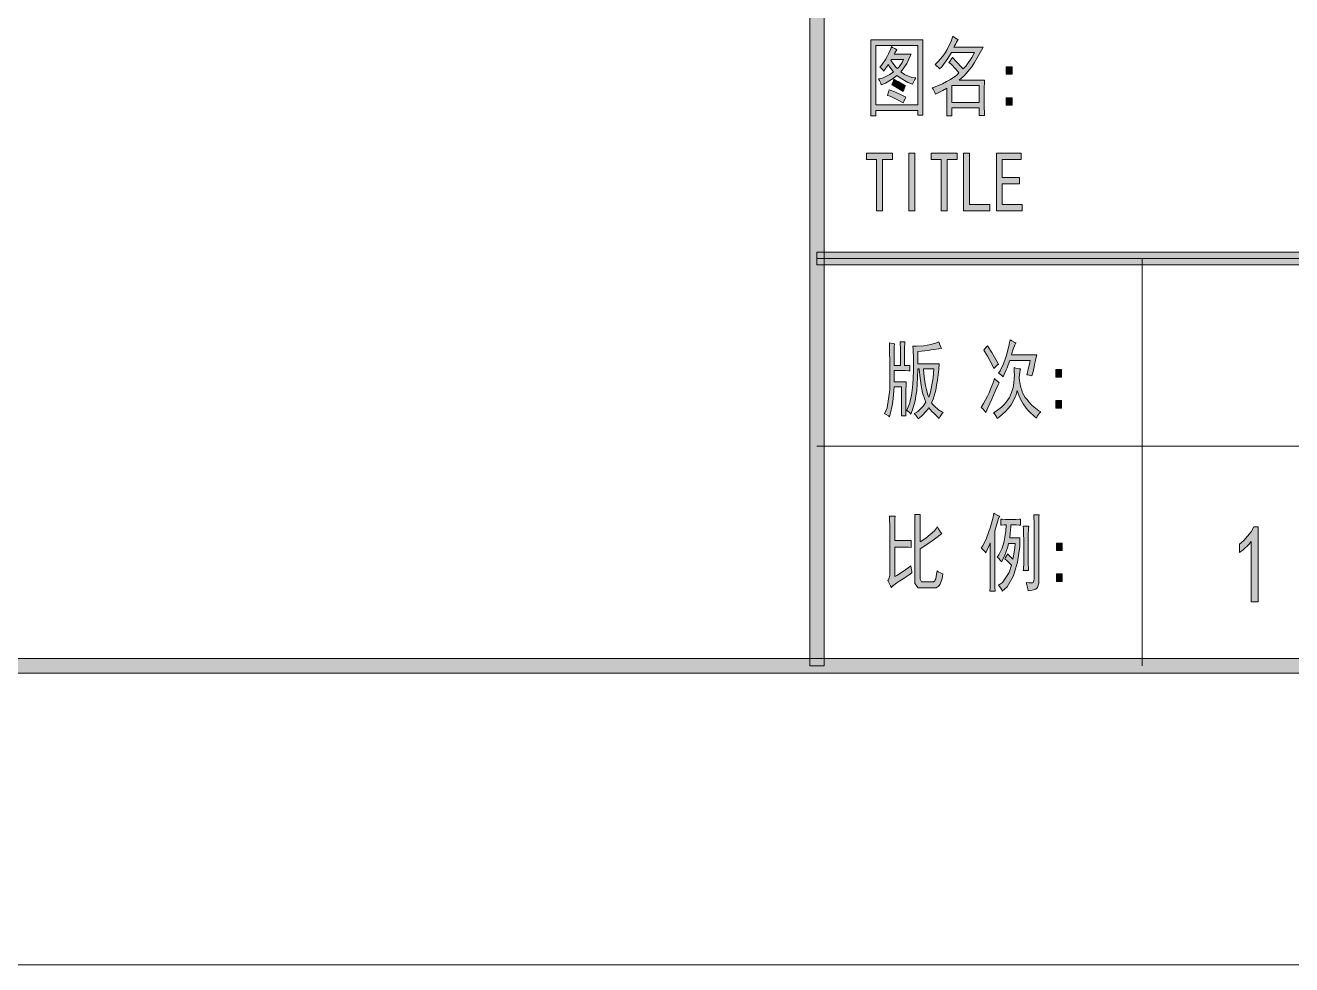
# Model space of a CAD drawing. Header units: millimetres. Extents: x 388 to 64525, y 87 to 607.
# Drawn here: x 64438.02 to 64480.4, y 310.18 to 341.62 of the extents above; entities that cross this region are included whole.
import ezdxf

# ---------------------------------------------------------------- set-up
doc = ezdxf.new("R2010")
doc.units = ezdxf.units.MM

msp = doc.modelspace()

# ---------------------------------------------------------------- hatches: boundary and pattern name
h = msp.add_hatch(color=0)
h.dxf.hatch_style = 2
h.paths.add_polyline_path([(64464.748, 320.182), (64464.268, 320.182), (64464.268, 597.224), (64464.748, 597.224)])
h = msp.add_hatch(color=0)
h.paths.add_polyline_path([(64468.058, 341.128), (64468.055, 340.985), (64468.051, 340.677), (64468.051, 340.508), (64468.051, 339.301), (64468.051, 339.129), (64468.055, 338.785), (64468.058, 338.613), (64467.89, 338.613), (64467.89, 338.76), (64466.478, 338.76), (64466.478, 338.591), (64466.31, 338.591), (64466.313, 338.767), (64466.317, 339.129), (64466.317, 339.312), (64466.317, 340.508), (64466.317, 340.67), (64466.313, 340.981), (64466.31, 341.128)])
h.paths.add_polyline_path([(64467.89, 338.953), (64467.89, 340.945), (64466.478, 340.945), (64466.478, 338.953)])
h = msp.add_hatch(color=0)
h.paths.add_polyline_path([(64469.241, 341.139), (64469.219, 341.11), (64469.183, 341.053), (64469.169, 341.024), (64469.155, 340.996), (64469.119, 340.931), (64469.097, 340.888), (64470.068, 340.888), (64470.018, 340.788), (64469.875, 340.533), (64469.785, 340.376), (64469.696, 340.222), (64469.434, 339.928), (64469.266, 339.785), (64470.119, 339.785), (64470.115, 339.702), (64470.111, 339.527), (64470.111, 339.437), (64470.111, 338.975), (64470.111, 338.878), (64470.115, 338.692), (64470.119, 338.602), (64469.943, 338.602), (64469.943, 338.849), (64469.022, 338.849), (64469.022, 338.591), (64468.854, 338.591), (64468.857, 338.67), (64468.861, 338.849), (64468.861, 338.953), (64468.861, 339.516), (64468.721, 339.437), (64468.528, 339.337), (64468.474, 339.312), (64468.456, 339.369), (64468.399, 339.476), (64468.363, 339.527), (64468.47, 339.555), (64468.714, 339.656), (64468.847, 339.731), (64468.983, 339.803), (64469.187, 339.949), (64469.259, 340.021), (64469.166, 340.136), (64469.001, 340.311), (64468.929, 340.372), (64468.958, 340.404), (64469.019, 340.49), (64469.047, 340.541), (64469.183, 340.394), (64469.359, 340.204), (64469.402, 340.157), (64469.506, 340.265), (64469.696, 340.541), (64469.782, 340.709), (64469.011, 340.709), (64468.886, 340.508), (64468.689, 340.232), (64468.617, 340.157), (64468.592, 340.193), (64468.513, 340.265), (64468.463, 340.304), (64468.56, 340.39), (64468.728, 340.584), (64468.796, 340.691), (64468.868, 340.802), (64468.997, 341.082), (64469.054, 341.25), (64469.112, 341.211), (64469.201, 341.153)])
h.paths.add_polyline_path([(64469.943, 339.032), (64469.943, 339.605), (64469.022, 339.605), (64469.022, 339.032)])
h = msp.add_hatch(color=0)
h.paths.add_polyline_path([(64467.188, 340.799), (64467.163, 340.766), (64467.116, 340.691), (64467.095, 340.652), (64467.661, 340.652), (64467.643, 340.602), (64467.589, 340.48), (64467.553, 340.404), (64467.514, 340.333), (64467.396, 340.157), (64467.313, 340.057), (64467.442, 339.971), (64467.689, 339.871), (64467.815, 339.853), (64467.782, 339.803), (64467.732, 339.695), (64467.711, 339.641), (64467.557, 339.702), (64467.295, 339.853), (64467.188, 339.942), (64467.066, 339.838), (64466.804, 339.681), (64466.665, 339.627), (64466.65, 339.681), (64466.604, 339.774), (64466.571, 339.82), (64466.708, 339.849), (64466.955, 339.967), (64467.069, 340.057), (64467.012, 340.129), (64466.926, 340.254), (64466.901, 340.304), (64466.862, 340.247), (64466.783, 340.136), (64466.74, 340.078), (64466.711, 340.125), (64466.647, 340.193), (64466.614, 340.215), (64466.686, 340.293), (64466.808, 340.469), (64466.858, 340.569), (64466.908, 340.666), (64466.98, 340.834), (64467.001, 340.902), (64467.044, 340.874), (64467.138, 340.824)])
h.paths.add_polyline_path([(64466.987, 340.44), (64467.048, 340.344), (64467.159, 340.207), (64467.206, 340.168), (64467.259, 340.225), (64467.36, 340.376), (64467.406, 340.473), (64467.001, 340.473)])
h = msp.add_hatch(color=0)
h.dxf.hatch_style = 2
h.paths.add_polyline_path([(64471.039, 339.978), (64470.846, 339.978), (64470.846, 340.225), (64471.039, 340.225)])
h = msp.add_hatch(color=0)
h.dxf.hatch_style = 2
h.paths.add_polyline_path([(64466.926, 339.459), (64467.112, 339.387), (64467.392, 339.261), (64467.485, 339.211), (64467.464, 339.168), (64467.421, 339.072), (64467.399, 339.021), (64467.227, 339.115), (64466.958, 339.24), (64466.869, 339.269), (64466.883, 339.312), (64466.912, 339.408)])
h = msp.add_hatch(color=0)
h.dxf.hatch_style = 2
h.paths.add_polyline_path([(64467.087, 339.81), (64467.231, 339.731), (64467.424, 339.627), (64467.474, 339.605), (64467.453, 339.562), (64467.417, 339.459), (64467.399, 339.405), (64467.256, 339.494), (64467.062, 339.605), (64467.012, 339.627), (64467.03, 339.666), (64467.069, 339.76)])
h = msp.add_hatch(color=0)
h.dxf.hatch_style = 2
h.paths.add_polyline_path([(64471.039, 338.943), (64470.846, 338.943), (64470.846, 339.19), (64471.039, 339.19)])
h = msp.add_hatch(color=0)
h.dxf.hatch_style = 2
h.paths.add_polyline_path([(64467.041, 337.122), (64466.7, 337.122), (64466.7, 335.41), (64466.507, 335.41), (64466.507, 337.122), (64466.17, 337.122), (64466.17, 337.334), (64467.041, 337.334)])
h = msp.add_hatch(color=0)
h.dxf.hatch_style = 2
h.paths.add_polyline_path([(64467.782, 335.41), (64467.589, 335.41), (64467.589, 337.334), (64467.782, 337.334)])
h = msp.add_hatch(color=0)
h.dxf.hatch_style = 2
h.paths.add_polyline_path([(64469.201, 337.122), (64468.865, 337.122), (64468.865, 335.41), (64468.671, 335.41), (64468.671, 337.122), (64468.331, 337.122), (64468.331, 337.334), (64469.201, 337.334)])
h = msp.add_hatch(color=0)
h.dxf.hatch_style = 2
h.paths.add_polyline_path([(64470.301, 335.41), (64469.42, 335.41), (64469.42, 337.334), (64469.617, 337.334), (64469.617, 335.625), (64470.301, 335.625)])
h = msp.add_hatch(color=0)
h.dxf.hatch_style = 2
h.paths.add_polyline_path([(64471.38, 335.41), (64470.52, 335.41), (64470.52, 337.334), (64471.34, 337.334), (64471.34, 337.122), (64470.713, 337.122), (64470.713, 336.524), (64471.287, 336.524), (64471.287, 336.309), (64470.713, 336.309), (64470.713, 335.625), (64471.38, 335.625)])
h = msp.add_hatch(color=0)
h.dxf.hatch_style = 2
h.paths.add_polyline_path([(64464.508, 333.6), (64464.508, 334.03), (64514.558, 334.03), (64514.558, 333.6)])
h = msp.add_hatch(color=0)
h.dxf.hatch_style = 2
h.paths.add_polyline_path([(64467.105, 330.96), (64467.098, 330.87), (64467.091, 330.702), (64467.091, 330.623), (64467.091, 330.229), (64467.302, 330.229), (64467.302, 330.759), (64467.302, 330.82), (64467.299, 330.956), (64467.292, 331.028), (64467.453, 331.028), (64467.449, 330.967), (64467.446, 330.831), (64467.446, 330.759), (64467.446, 330.229), (64467.496, 330.229), (64467.585, 330.236), (64467.621, 330.24), (64467.621, 330.05), (64467.575, 330.053), (64467.478, 330.06), (64467.428, 330.06), (64467.091, 330.06), (64467.091, 329.688), (64467.496, 329.688), (64467.492, 329.609), (64467.489, 329.39), (64467.489, 329.247), (64467.489, 328.552), (64467.335, 328.552), (64467.338, 328.749), (64467.342, 329.233), (64467.342, 329.519), (64467.091, 329.519), (64467.087, 329.39), (64467.066, 329.14), (64467.048, 329.018), (64467.03, 328.896), (64466.976, 328.645), (64466.937, 328.516), (64466.908, 328.545), (64466.829, 328.595), (64466.776, 328.617), (64466.862, 328.814), (64466.948, 329.419), (64466.948, 329.824), (64466.948, 330.236), (64466.94, 330.82), (64466.937, 330.996), (64466.98, 330.985), (64467.066, 330.967)])
h = msp.add_hatch(color=0)
h.paths.add_polyline_path([(64468.585, 331.028), (64468.607, 330.956), (64468.653, 330.842), (64468.678, 330.802), (64468.592, 330.791), (64468.42, 330.766), (64468.327, 330.752), (64468.238, 330.738), (64468.015, 330.713), (64467.883, 330.702), (64467.883, 330.286), (64468.603, 330.286), (64468.585, 330.1), (64468.542, 329.745), (64468.513, 329.577), (64468.485, 329.408), (64468.402, 329.107), (64468.349, 328.978), (64468.388, 328.928), (64468.478, 328.835), (64468.531, 328.792), (64468.581, 328.749), (64468.685, 328.685), (64468.739, 328.663), (64468.703, 328.631), (64468.635, 328.527), (64468.603, 328.459), (64468.556, 328.498), (64468.463, 328.588), (64468.417, 328.634), (64468.37, 328.685), (64468.291, 328.774), (64468.255, 328.821), (64468.187, 328.724), (64468.012, 328.538), (64467.901, 328.448), (64467.872, 328.495), (64467.804, 328.584), (64467.765, 328.631), (64467.876, 328.685), (64468.069, 328.871), (64468.155, 329), (64468.116, 329.097), (64468.048, 329.315), (64468.019, 329.441), (64467.994, 329.559), (64467.951, 329.896), (64467.937, 330.118), (64467.883, 330.118), (64467.879, 329.828), (64467.851, 329.38), (64467.825, 329.215), (64467.8, 329.05), (64467.714, 328.749), (64467.657, 328.606), (64467.614, 328.652), (64467.539, 328.71), (64467.503, 328.72), (64467.546, 328.788), (64467.618, 328.978), (64467.646, 329.104), (64467.679, 329.226), (64467.714, 329.491), (64467.725, 329.63), (64467.732, 329.777), (64467.739, 330.103), (64467.739, 330.286), (64467.739, 330.472), (64467.732, 330.77), (64467.725, 330.881), (64467.843, 330.877), (64468.08, 330.892), (64468.202, 330.917), (64468.32, 330.938), (64468.513, 330.996)])
h.paths.add_polyline_path([(64468.08, 330.118), (64468.091, 329.964), (64468.126, 329.688), (64468.144, 329.566), (64468.173, 329.433), (64468.227, 329.236), (64468.255, 329.168), (64468.316, 329.344), (64468.399, 329.817), (64468.424, 330.118)])
h = msp.add_hatch(color=0)
h.dxf.hatch_style = 2
h.paths.add_polyline_path([(64471.172, 330.996), (64471.158, 330.978), (64471.118, 330.888), (64471.093, 330.813), (64471.068, 330.741), (64471.032, 330.63), (64471.018, 330.591), (64471.871, 330.591), (64471.849, 330.512), (64471.813, 330.351), (64471.795, 330.268), (64471.777, 330.186), (64471.731, 329.992), (64471.702, 329.881), (64471.656, 329.896), (64471.573, 329.921), (64471.534, 329.924), (64471.577, 330.093), (64471.631, 330.329), (64471.645, 330.397), (64470.968, 330.397), (64470.946, 330.34), (64470.9, 330.218), (64470.871, 330.15), (64470.842, 330.082), (64470.778, 329.935), (64470.738, 329.856), (64470.713, 329.892), (64470.638, 329.946), (64470.588, 329.971), (64470.642, 330.05), (64470.753, 330.29), (64470.807, 330.447), (64470.86, 330.609), (64470.946, 330.931), (64470.975, 331.096), (64471.032, 331.057), (64471.129, 331.006)])
h = msp.add_hatch(color=0)
h.dxf.hatch_style = 2
h.paths.add_polyline_path([(64470.222, 330.892), (64470.362, 330.662), (64470.541, 330.354), (64470.581, 330.275), (64470.545, 330.247), (64470.47, 330.172), (64470.427, 330.129), (64470.384, 330.236), (64470.215, 330.544), (64470.09, 330.748), (64470.122, 330.781), (64470.19, 330.852)])
h = msp.add_hatch(color=0)
h.dxf.hatch_style = 2
h.paths.add_polyline_path([(64471.322, 330.118), (64471.297, 330.01), (64471.279, 329.82), (64471.29, 329.738), (64471.297, 329.656), (64471.337, 329.491), (64471.365, 329.408), (64471.394, 329.322), (64471.484, 329.165), (64471.541, 329.089), (64471.602, 329.018), (64471.717, 328.896), (64471.77, 328.849), (64471.824, 328.803), (64471.939, 328.72), (64472, 328.685), (64471.953, 328.642), (64471.885, 328.534), (64471.863, 328.473), (64471.777, 328.538), (64471.634, 328.674), (64471.573, 328.742), (64471.509, 328.81), (64471.408, 328.953), (64471.365, 329.029), (64471.322, 329.104), (64471.247, 329.29), (64471.211, 329.394), (64471.161, 329.215), (64471.014, 328.921), (64470.918, 328.81), (64470.821, 328.695), (64470.635, 328.523), (64470.545, 328.459), (64470.516, 328.516), (64470.452, 328.613), (64470.42, 328.652), (64470.513, 328.703), (64470.681, 328.835), (64470.76, 328.917), (64470.839, 329), (64470.953, 329.165), (64470.989, 329.251), (64471.025, 329.333), (64471.072, 329.498), (64471.086, 329.577), (64471.1, 329.656), (64471.115, 329.785), (64471.115, 329.835), (64471.118, 329.885), (64471.115, 330.05), (64471.111, 330.161), (64471.161, 330.143), (64471.269, 330.121)])
h = msp.add_hatch(color=0)
h.dxf.hatch_style = 2
h.paths.add_polyline_path([(64470.606, 329.656), (64470.57, 329.58), (64470.477, 329.376), (64470.42, 329.244), (64470.359, 329.111), (64470.233, 328.821), (64470.165, 328.663), (64470.126, 328.703), (64470.047, 328.788), (64470.004, 328.831), (64470.086, 328.957), (64470.219, 329.201), (64470.269, 329.322), (64470.323, 329.444), (64470.416, 329.684), (64470.452, 329.802), (64470.48, 329.767), (64470.559, 329.695)])
h = msp.add_hatch(color=0)
h.dxf.hatch_style = 2
h.paths.add_polyline_path([(64472.698, 329.845), (64472.505, 329.845), (64472.505, 330.093), (64472.698, 330.093)])
h = msp.add_hatch(color=0)
h.dxf.hatch_style = 2
h.paths.add_polyline_path([(64472.698, 328.81), (64472.505, 328.81), (64472.505, 329.057), (64472.698, 329.057)])
h = msp.add_hatch(color=0)
h.dxf.hatch_style = 2
h.paths.add_polyline_path([(64467.123, 325.195), (64467.12, 325.102), (64467.116, 324.883), (64467.116, 324.754), (64467.116, 324.371), (64467.317, 324.371), (64467.399, 324.371), (64467.571, 324.378), (64467.664, 324.381), (64467.664, 324.145), (64467.571, 324.152), (64467.399, 324.156), (64467.317, 324.156), (64467.116, 324.156), (64467.116, 323.167), (64467.184, 323.206), (64467.302, 323.281), (64467.356, 323.317), (64467.41, 323.353), (64467.56, 323.457), (64467.657, 323.525), (64467.664, 323.453), (64467.682, 323.335), (64467.689, 323.289), (64467.593, 323.228), (64467.392, 323.099), (64467.288, 323.031), (64467.184, 322.963), (64467.044, 322.852), (64467.005, 322.805), (64466.976, 322.855), (64466.915, 322.973), (64466.887, 323.041), (64466.908, 323.063), (64466.937, 323.156), (64466.948, 323.221), (64466.948, 324.733), (64466.948, 324.865), (64466.94, 325.098), (64466.937, 325.195)])
h = msp.add_hatch(color=0)
h.dxf.hatch_style = 2
h.paths.add_polyline_path([(64467.969, 325.249), (64467.965, 325.13), (64467.962, 324.905), (64467.962, 324.801), (64467.962, 324.328), (64468.159, 324.45), (64468.449, 324.704), (64468.542, 324.833), (64468.578, 324.772), (64468.65, 324.657), (64468.685, 324.607), (64468.635, 324.568), (64468.492, 324.457), (64468.395, 324.389), (64468.302, 324.317), (64468.083, 324.174), (64467.962, 324.102), (64467.962, 323.156), (64467.962, 323.077), (64468.012, 322.998), (64468.062, 322.998), (64468.381, 322.998), (64468.413, 322.998), (64468.456, 323.031), (64468.47, 323.063), (64468.485, 323.099), (64468.517, 323.246), (64468.535, 323.357), (64468.567, 323.328), (64468.664, 323.278), (64468.728, 323.256), (64468.7, 323.102), (64468.635, 322.912), (64468.603, 322.873), (64468.567, 322.834), (64468.496, 322.794), (64468.46, 322.794), (64468.012, 322.794), (64467.901, 322.794), (64467.79, 322.934), (64467.79, 323.077), (64467.79, 324.754), (64467.79, 324.879), (64467.786, 325.127), (64467.782, 325.249)])
h = msp.add_hatch(color=0)
h.dxf.hatch_style = 2
h.paths.add_polyline_path([(64470.631, 325.195), (64470.599, 325.148), (64470.516, 324.894), (64470.463, 324.686), (64470.463, 323.167), (64470.463, 323.052), (64470.466, 322.812), (64470.47, 322.683), (64470.301, 322.683), (64470.305, 322.801), (64470.308, 323.031), (64470.308, 323.142), (64470.308, 324.303), (64470.283, 324.235), (64470.208, 324.066), (64470.158, 323.966), (64470.14, 323.995), (64470.065, 324.077), (64470.004, 324.134), (64470.061, 324.202), (64470.183, 324.457), (64470.255, 324.647), (64470.323, 324.836), (64470.409, 325.159), (64470.427, 325.295), (64470.463, 325.266), (64470.563, 325.216)])
h = msp.add_hatch(color=0)
h.dxf.hatch_style = 2
h.paths.add_polyline_path([(64471.104, 325.08), (64471.165, 325.08), (64471.276, 325.087), (64471.322, 325.091), (64471.322, 324.89), (64471.276, 324.894), (64471.176, 324.901), (64471.118, 324.901), (64471, 324.901), (64470.996, 324.833), (64470.975, 324.614), (64470.961, 324.46), (64471.305, 324.46), (64471.297, 324.17), (64471.222, 323.651), (64471.158, 323.425), (64471.093, 323.199), (64470.871, 322.826), (64470.713, 322.683), (64470.699, 322.726), (64470.631, 322.826), (64470.581, 322.884), (64470.724, 322.973), (64470.943, 323.307), (64471.018, 323.55), (64470.982, 323.593), (64470.871, 323.701), (64470.799, 323.762), (64470.824, 323.808), (64470.871, 323.894), (64470.892, 323.934), (64470.953, 323.866), (64471.043, 323.776), (64471.068, 323.751), (64471.093, 323.858), (64471.133, 324.123), (64471.143, 324.281), (64470.925, 324.281), (64470.903, 324.163), (64470.785, 323.855), (64470.688, 323.661), (64470.656, 323.708), (64470.581, 323.787), (64470.538, 323.819), (64470.595, 323.898), (64470.699, 324.102), (64470.738, 324.231), (64470.781, 324.356), (64470.832, 324.693), (64470.842, 324.901), (64470.778, 324.901), (64470.688, 324.894), (64470.663, 324.89), (64470.663, 325.091), (64470.706, 325.087), (64470.817, 325.08), (64470.882, 325.08)])
h = msp.add_hatch(color=0)
h.dxf.hatch_style = 2
h.paths.add_polyline_path([(64471.946, 325.238), (64471.939, 325.17), (64471.932, 324.998), (64471.932, 324.89), (64471.932, 323.063), (64471.932, 322.945), (64471.896, 322.801), (64471.863, 322.773), (64471.828, 322.744), (64471.684, 322.705), (64471.577, 322.694), (64471.573, 322.755), (64471.537, 322.895), (64471.509, 322.973), (64471.598, 322.963), (64471.706, 322.959), (64471.727, 322.963), (64471.749, 322.97), (64471.774, 323.031), (64471.777, 323.088), (64471.777, 324.879), (64471.777, 324.983), (64471.77, 325.166), (64471.763, 325.238)])
h = msp.add_hatch(color=0)
h.dxf.hatch_style = 2
h.paths.add_polyline_path([(64471.602, 324.854), (64471.591, 324.776), (64471.584, 324.557), (64471.584, 324.417), (64471.584, 323.762), (64471.584, 323.629), (64471.588, 323.432), (64471.591, 323.367), (64471.416, 323.367), (64471.423, 323.432), (64471.434, 323.622), (64471.434, 323.751), (64471.434, 324.428), (64471.426, 324.557), (64471.419, 324.772), (64471.416, 324.854)])
h = msp.add_hatch(color=0)
h.dxf.hatch_style = 2
h.paths.add_polyline_path([(64479.04, 324.338), (64478.965, 324.245), (64478.771, 324.063), (64478.653, 323.973), (64478.653, 324.252), (64478.8, 324.378), (64479.04, 324.668), (64479.133, 324.836), (64479.273, 324.836), (64479.273, 322.325), (64479.04, 322.325)])
h = msp.add_hatch(color=0)
h.dxf.hatch_style = 2
h.paths.add_polyline_path([(64472.716, 324.045), (64472.523, 324.045), (64472.523, 324.292), (64472.716, 324.292)])
h = msp.add_hatch(color=0)
h.dxf.hatch_style = 2
h.paths.add_polyline_path([(64472.716, 323.009), (64472.523, 323.009), (64472.523, 323.256), (64472.716, 323.256)])
h = msp.add_hatch(color=0)
h.dxf.hatch_style = 2
h.paths.add_polyline_path([(64125.302, 319.942), (64125.782, 320.426), (64514.314, 320.426), (64514.798, 319.942)])

# ---------------------------------------------------------------- linework, layer by layer
at = {"color": 0, "lineweight": 0}
for points in [[(64103.998, 310.182), (64103.998, 607.224), (64524.558, 607.224), (64524.558, 310.182)], [(64464.748, 320.182), (64464.268, 320.182), (64464.268, 597.224), (64464.748, 597.224)], [(64468.058, 341.128), (64468.055, 340.985), (64468.051, 340.677), (64468.051, 340.508), (64468.051, 339.301), (64468.051, 339.129), (64468.055, 338.785), (64468.058, 338.613), (64467.89, 338.613), (64467.89, 338.76), (64466.478, 338.76), (64466.478, 338.591), (64466.31, 338.591), (64466.313, 338.767), (64466.317, 339.129), (64466.317, 339.312), (64466.317, 340.508), (64466.317, 340.67), (64466.313, 340.981), (64466.31, 341.128)], [(64469.241, 341.139), (64469.219, 341.11), (64469.183, 341.053), (64469.169, 341.024), (64469.155, 340.996), (64469.119, 340.931), (64469.097, 340.888), (64470.068, 340.888), (64470.018, 340.788), (64469.875, 340.533), (64469.785, 340.376), (64469.696, 340.222), (64469.434, 339.928), (64469.266, 339.785), (64470.119, 339.785), (64470.115, 339.702), (64470.111, 339.527), (64470.111, 339.437), (64470.111, 338.975), (64470.111, 338.878), (64470.115, 338.692), (64470.119, 338.602), (64469.943, 338.602), (64469.943, 338.849), (64469.022, 338.849), (64469.022, 338.591), (64468.854, 338.591), (64468.857, 338.67), (64468.861, 338.849), (64468.861, 338.953), (64468.861, 339.516), (64468.721, 339.437), (64468.528, 339.337), (64468.474, 339.312), (64468.456, 339.369), (64468.399, 339.476), (64468.363, 339.527), (64468.47, 339.555), (64468.714, 339.656), (64468.847, 339.731), (64468.983, 339.803), (64469.187, 339.949), (64469.259, 340.021), (64469.166, 340.136), (64469.001, 340.311), (64468.929, 340.372), (64468.958, 340.404), (64469.019, 340.49), (64469.047, 340.541), (64469.183, 340.394), (64469.359, 340.204), (64469.402, 340.157), (64469.506, 340.265), (64469.696, 340.541), (64469.782, 340.709), (64469.011, 340.709), (64468.886, 340.508), (64468.689, 340.232), (64468.617, 340.157), (64468.592, 340.193), (64468.513, 340.265), (64468.463, 340.304), (64468.56, 340.39), (64468.728, 340.584), (64468.796, 340.691), (64468.868, 340.802), (64468.997, 341.082), (64469.054, 341.25), (64469.112, 341.211), (64469.201, 341.153)], [(64467.89, 338.953), (64467.89, 340.945), (64466.478, 340.945), (64466.478, 338.953)], [(64467.188, 340.799), (64467.163, 340.766), (64467.116, 340.691), (64467.095, 340.652), (64467.661, 340.652), (64467.643, 340.602), (64467.589, 340.48), (64467.553, 340.404), (64467.514, 340.333), (64467.396, 340.157), (64467.313, 340.057), (64467.442, 339.971), (64467.689, 339.871), (64467.815, 339.853), (64467.782, 339.803), (64467.732, 339.695), (64467.711, 339.641), (64467.557, 339.702), (64467.295, 339.853), (64467.188, 339.942), (64467.066, 339.838), (64466.804, 339.681), (64466.665, 339.627), (64466.65, 339.681), (64466.604, 339.774), (64466.571, 339.82), (64466.708, 339.849), (64466.955, 339.967), (64467.069, 340.057), (64467.012, 340.129), (64466.926, 340.254), (64466.901, 340.304), (64466.862, 340.247), (64466.783, 340.136), (64466.74, 340.078), (64466.711, 340.125), (64466.647, 340.193), (64466.614, 340.215), (64466.686, 340.293), (64466.808, 340.469), (64466.858, 340.569), (64466.908, 340.666), (64466.98, 340.834), (64467.001, 340.902), (64467.044, 340.874), (64467.138, 340.824)], [(64466.987, 340.44), (64467.048, 340.344), (64467.159, 340.207), (64467.206, 340.168), (64467.259, 340.225), (64467.36, 340.376), (64467.406, 340.473), (64467.001, 340.473)], [(64471.039, 339.978), (64470.846, 339.978), (64470.846, 340.225), (64471.039, 340.225)], [(64466.926, 339.459), (64467.112, 339.387), (64467.392, 339.261), (64467.485, 339.211), (64467.464, 339.168), (64467.421, 339.072), (64467.399, 339.021), (64467.227, 339.115), (64466.958, 339.24), (64466.869, 339.269), (64466.883, 339.312), (64466.912, 339.408)], [(64467.087, 339.81), (64467.231, 339.731), (64467.424, 339.627), (64467.474, 339.605), (64467.453, 339.562), (64467.417, 339.459), (64467.399, 339.405), (64467.256, 339.494), (64467.062, 339.605), (64467.012, 339.627), (64467.03, 339.666), (64467.069, 339.76)], [(64469.943, 339.032), (64469.943, 339.605), (64469.022, 339.605), (64469.022, 339.032)], [(64471.039, 338.943), (64470.846, 338.943), (64470.846, 339.19), (64471.039, 339.19)], [(64467.041, 337.122), (64466.7, 337.122), (64466.7, 335.41), (64466.507, 335.41), (64466.507, 337.122), (64466.17, 337.122), (64466.17, 337.334), (64467.041, 337.334)], [(64467.782, 335.41), (64467.589, 335.41), (64467.589, 337.334), (64467.782, 337.334)], [(64469.201, 337.122), (64468.865, 337.122), (64468.865, 335.41), (64468.671, 335.41), (64468.671, 337.122), (64468.331, 337.122), (64468.331, 337.334), (64469.201, 337.334)], [(64470.301, 335.41), (64469.42, 335.41), (64469.42, 337.334), (64469.617, 337.334), (64469.617, 335.625), (64470.301, 335.625)], [(64471.38, 335.41), (64470.52, 335.41), (64470.52, 337.334), (64471.34, 337.334), (64471.34, 337.122), (64470.713, 337.122), (64470.713, 336.524), (64471.287, 336.524), (64471.287, 336.309), (64470.713, 336.309), (64470.713, 335.625), (64471.38, 335.625)], [(64464.508, 333.6), (64464.508, 334.03), (64514.558, 334.03), (64514.558, 333.6)], [(64467.105, 330.96), (64467.098, 330.87), (64467.091, 330.702), (64467.091, 330.623), (64467.091, 330.229), (64467.302, 330.229), (64467.302, 330.759), (64467.302, 330.82), (64467.299, 330.956), (64467.292, 331.028), (64467.453, 331.028), (64467.449, 330.967), (64467.446, 330.831), (64467.446, 330.759), (64467.446, 330.229), (64467.496, 330.229), (64467.585, 330.236), (64467.621, 330.24), (64467.621, 330.05), (64467.575, 330.053), (64467.478, 330.06), (64467.428, 330.06), (64467.091, 330.06), (64467.091, 329.688), (64467.496, 329.688), (64467.492, 329.609), (64467.489, 329.39), (64467.489, 329.247), (64467.489, 328.552), (64467.335, 328.552), (64467.338, 328.749), (64467.342, 329.233), (64467.342, 329.519), (64467.091, 329.519), (64467.087, 329.39), (64467.066, 329.14), (64467.048, 329.018), (64467.03, 328.896), (64466.976, 328.645), (64466.937, 328.516), (64466.908, 328.545), (64466.829, 328.595), (64466.776, 328.617), (64466.862, 328.814), (64466.948, 329.419), (64466.948, 329.824), (64466.948, 330.236), (64466.94, 330.82), (64466.937, 330.996), (64466.98, 330.985), (64467.066, 330.967)], [(64468.585, 331.028), (64468.607, 330.956), (64468.653, 330.842), (64468.678, 330.802), (64468.592, 330.791), (64468.42, 330.766), (64468.327, 330.752), (64468.238, 330.738), (64468.015, 330.713), (64467.883, 330.702), (64467.883, 330.286), (64468.603, 330.286), (64468.585, 330.1), (64468.542, 329.745), (64468.513, 329.577), (64468.485, 329.408), (64468.402, 329.107), (64468.349, 328.978), (64468.388, 328.928), (64468.478, 328.835), (64468.531, 328.792), (64468.581, 328.749), (64468.685, 328.685), (64468.739, 328.663), (64468.703, 328.631), (64468.635, 328.527), (64468.603, 328.459), (64468.556, 328.498), (64468.463, 328.588), (64468.417, 328.634), (64468.37, 328.685), (64468.291, 328.774), (64468.255, 328.821), (64468.187, 328.724), (64468.012, 328.538), (64467.901, 328.448), (64467.872, 328.495), (64467.804, 328.584), (64467.765, 328.631), (64467.876, 328.685), (64468.069, 328.871), (64468.155, 329), (64468.116, 329.097), (64468.048, 329.315), (64468.019, 329.441), (64467.994, 329.559), (64467.951, 329.896), (64467.937, 330.118), (64467.883, 330.118), (64467.879, 329.828), (64467.851, 329.38), (64467.825, 329.215), (64467.8, 329.05), (64467.714, 328.749), (64467.657, 328.606), (64467.614, 328.652), (64467.539, 328.71), (64467.503, 328.72), (64467.546, 328.788), (64467.618, 328.978), (64467.646, 329.104), (64467.679, 329.226), (64467.714, 329.491), (64467.725, 329.63), (64467.732, 329.777), (64467.739, 330.103), (64467.739, 330.286), (64467.739, 330.472), (64467.732, 330.77), (64467.725, 330.881), (64467.843, 330.877), (64468.08, 330.892), (64468.202, 330.917), (64468.32, 330.938), (64468.513, 330.996)], [(64471.172, 330.996), (64471.158, 330.978), (64471.118, 330.888), (64471.093, 330.813), (64471.068, 330.741), (64471.032, 330.63), (64471.018, 330.591), (64471.871, 330.591), (64471.849, 330.512), (64471.813, 330.351), (64471.795, 330.268), (64471.777, 330.186), (64471.731, 329.992), (64471.702, 329.881), (64471.656, 329.896), (64471.573, 329.921), (64471.534, 329.924), (64471.577, 330.093), (64471.631, 330.329), (64471.645, 330.397), (64470.968, 330.397), (64470.946, 330.34), (64470.9, 330.218), (64470.871, 330.15), (64470.842, 330.082), (64470.778, 329.935), (64470.738, 329.856), (64470.713, 329.892), (64470.638, 329.946), (64470.588, 329.971), (64470.642, 330.05), (64470.753, 330.29), (64470.807, 330.447), (64470.86, 330.609), (64470.946, 330.931), (64470.975, 331.096), (64471.032, 331.057), (64471.129, 331.006)], [(64470.222, 330.892), (64470.362, 330.662), (64470.541, 330.354), (64470.581, 330.275), (64470.545, 330.247), (64470.47, 330.172), (64470.427, 330.129), (64470.384, 330.236), (64470.215, 330.544), (64470.09, 330.748), (64470.122, 330.781), (64470.19, 330.852)], [(64468.08, 330.118), (64468.091, 329.964), (64468.126, 329.688), (64468.144, 329.566), (64468.173, 329.433), (64468.227, 329.236), (64468.255, 329.168), (64468.316, 329.344), (64468.399, 329.817), (64468.424, 330.118)], [(64471.322, 330.118), (64471.297, 330.01), (64471.279, 329.82), (64471.29, 329.738), (64471.297, 329.656), (64471.337, 329.491), (64471.365, 329.408), (64471.394, 329.322), (64471.484, 329.165), (64471.541, 329.089), (64471.602, 329.018), (64471.717, 328.896), (64471.77, 328.849), (64471.824, 328.803), (64471.939, 328.72), (64472, 328.685), (64471.953, 328.642), (64471.885, 328.534), (64471.863, 328.473), (64471.777, 328.538), (64471.634, 328.674), (64471.573, 328.742), (64471.509, 328.81), (64471.408, 328.953), (64471.365, 329.029), (64471.322, 329.104), (64471.247, 329.29), (64471.211, 329.394), (64471.161, 329.215), (64471.014, 328.921), (64470.918, 328.81), (64470.821, 328.695), (64470.635, 328.523), (64470.545, 328.459), (64470.516, 328.516), (64470.452, 328.613), (64470.42, 328.652), (64470.513, 328.703), (64470.681, 328.835), (64470.76, 328.917), (64470.839, 329), (64470.953, 329.165), (64470.989, 329.251), (64471.025, 329.333), (64471.072, 329.498), (64471.086, 329.577), (64471.1, 329.656), (64471.115, 329.785), (64471.115, 329.835), (64471.118, 329.885), (64471.115, 330.05), (64471.111, 330.161), (64471.161, 330.143), (64471.269, 330.121)], [(64470.606, 329.656), (64470.57, 329.58), (64470.477, 329.376), (64470.42, 329.244), (64470.359, 329.111), (64470.233, 328.821), (64470.165, 328.663), (64470.126, 328.703), (64470.047, 328.788), (64470.004, 328.831), (64470.086, 328.957), (64470.219, 329.201), (64470.269, 329.322), (64470.323, 329.444), (64470.416, 329.684), (64470.452, 329.802), (64470.48, 329.767), (64470.559, 329.695)], [(64472.698, 329.845), (64472.505, 329.845), (64472.505, 330.093), (64472.698, 330.093)], [(64472.698, 328.81), (64472.505, 328.81), (64472.505, 329.057), (64472.698, 329.057)], [(64467.123, 325.195), (64467.12, 325.102), (64467.116, 324.883), (64467.116, 324.754), (64467.116, 324.371), (64467.317, 324.371), (64467.399, 324.371), (64467.571, 324.378), (64467.664, 324.381), (64467.664, 324.145), (64467.571, 324.152), (64467.399, 324.156), (64467.317, 324.156), (64467.116, 324.156), (64467.116, 323.167), (64467.184, 323.206), (64467.302, 323.281), (64467.356, 323.317), (64467.41, 323.353), (64467.56, 323.457), (64467.657, 323.525), (64467.664, 323.453), (64467.682, 323.335), (64467.689, 323.289), (64467.593, 323.228), (64467.392, 323.099), (64467.288, 323.031), (64467.184, 322.963), (64467.044, 322.852), (64467.005, 322.805), (64466.976, 322.855), (64466.915, 322.973), (64466.887, 323.041), (64466.908, 323.063), (64466.937, 323.156), (64466.948, 323.221), (64466.948, 324.733), (64466.948, 324.865), (64466.94, 325.098), (64466.937, 325.195)], [(64467.969, 325.249), (64467.965, 325.13), (64467.962, 324.905), (64467.962, 324.801), (64467.962, 324.328), (64468.159, 324.45), (64468.449, 324.704), (64468.542, 324.833), (64468.578, 324.772), (64468.65, 324.657), (64468.685, 324.607), (64468.635, 324.568), (64468.492, 324.457), (64468.395, 324.389), (64468.302, 324.317), (64468.083, 324.174), (64467.962, 324.102), (64467.962, 323.156), (64467.962, 323.077), (64468.012, 322.998), (64468.062, 322.998), (64468.381, 322.998), (64468.413, 322.998), (64468.456, 323.031), (64468.47, 323.063), (64468.485, 323.099), (64468.517, 323.246), (64468.535, 323.357), (64468.567, 323.328), (64468.664, 323.278), (64468.728, 323.256), (64468.7, 323.102), (64468.635, 322.912), (64468.603, 322.873), (64468.567, 322.834), (64468.496, 322.794), (64468.46, 322.794), (64468.012, 322.794), (64467.901, 322.794), (64467.79, 322.934), (64467.79, 323.077), (64467.79, 324.754), (64467.79, 324.879), (64467.786, 325.127), (64467.782, 325.249)], [(64470.631, 325.195), (64470.599, 325.148), (64470.516, 324.894), (64470.463, 324.686), (64470.463, 323.167), (64470.463, 323.052), (64470.466, 322.812), (64470.47, 322.683), (64470.301, 322.683), (64470.305, 322.801), (64470.308, 323.031), (64470.308, 323.142), (64470.308, 324.303), (64470.283, 324.235), (64470.208, 324.066), (64470.158, 323.966), (64470.14, 323.995), (64470.065, 324.077), (64470.004, 324.134), (64470.061, 324.202), (64470.183, 324.457), (64470.255, 324.647), (64470.323, 324.836), (64470.409, 325.159), (64470.427, 325.295), (64470.463, 325.266), (64470.563, 325.216)], [(64471.104, 325.08), (64471.165, 325.08), (64471.276, 325.087), (64471.322, 325.091), (64471.322, 324.89), (64471.276, 324.894), (64471.176, 324.901), (64471.118, 324.901), (64471, 324.901), (64470.996, 324.833), (64470.975, 324.614), (64470.961, 324.46), (64471.305, 324.46), (64471.297, 324.17), (64471.222, 323.651), (64471.158, 323.425), (64471.093, 323.199), (64470.871, 322.826), (64470.713, 322.683), (64470.699, 322.726), (64470.631, 322.826), (64470.581, 322.884), (64470.724, 322.973), (64470.943, 323.307), (64471.018, 323.55), (64470.982, 323.593), (64470.871, 323.701), (64470.799, 323.762), (64470.824, 323.808), (64470.871, 323.894), (64470.892, 323.934), (64470.953, 323.866), (64471.043, 323.776), (64471.068, 323.751), (64471.093, 323.858), (64471.133, 324.123), (64471.143, 324.281), (64470.925, 324.281), (64470.903, 324.163), (64470.785, 323.855), (64470.688, 323.661), (64470.656, 323.708), (64470.581, 323.787), (64470.538, 323.819), (64470.595, 323.898), (64470.699, 324.102), (64470.738, 324.231), (64470.781, 324.356), (64470.832, 324.693), (64470.842, 324.901), (64470.778, 324.901), (64470.688, 324.894), (64470.663, 324.89), (64470.663, 325.091), (64470.706, 325.087), (64470.817, 325.08), (64470.882, 325.08)], [(64471.946, 325.238), (64471.939, 325.17), (64471.932, 324.998), (64471.932, 324.89), (64471.932, 323.063), (64471.932, 322.945), (64471.896, 322.801), (64471.863, 322.773), (64471.828, 322.744), (64471.684, 322.705), (64471.577, 322.694), (64471.573, 322.755), (64471.537, 322.895), (64471.509, 322.973), (64471.598, 322.963), (64471.706, 322.959), (64471.727, 322.963), (64471.749, 322.97), (64471.774, 323.031), (64471.777, 323.088), (64471.777, 324.879), (64471.777, 324.983), (64471.77, 325.166), (64471.763, 325.238)], [(64471.602, 324.854), (64471.591, 324.776), (64471.584, 324.557), (64471.584, 324.417), (64471.584, 323.762), (64471.584, 323.629), (64471.588, 323.432), (64471.591, 323.367), (64471.416, 323.367), (64471.423, 323.432), (64471.434, 323.622), (64471.434, 323.751), (64471.434, 324.428), (64471.426, 324.557), (64471.419, 324.772), (64471.416, 324.854)], [(64479.04, 324.338), (64478.965, 324.245), (64478.771, 324.063), (64478.653, 323.973), (64478.653, 324.252), (64478.8, 324.378), (64479.04, 324.668), (64479.133, 324.836), (64479.273, 324.836), (64479.273, 322.325), (64479.04, 322.325)], [(64472.716, 324.045), (64472.523, 324.045), (64472.523, 324.292), (64472.716, 324.292)], [(64472.716, 323.009), (64472.523, 323.009), (64472.523, 323.256), (64472.716, 323.256)], [(64125.302, 319.942), (64125.782, 320.426), (64514.314, 320.426), (64514.798, 319.942)]]:
    msp.add_lwpolyline(points, close=True, dxfattribs=at)
for points in [[(64514.558, 333.815), (64464.508, 333.815)], [(64475.389, 333.815), (64475.389, 320.182)], [(64464.508, 327.538), (64514.558, 327.538)]]:
    msp.add_lwpolyline(points, dxfattribs=at)

doc.saveas('drawing.dxf')
